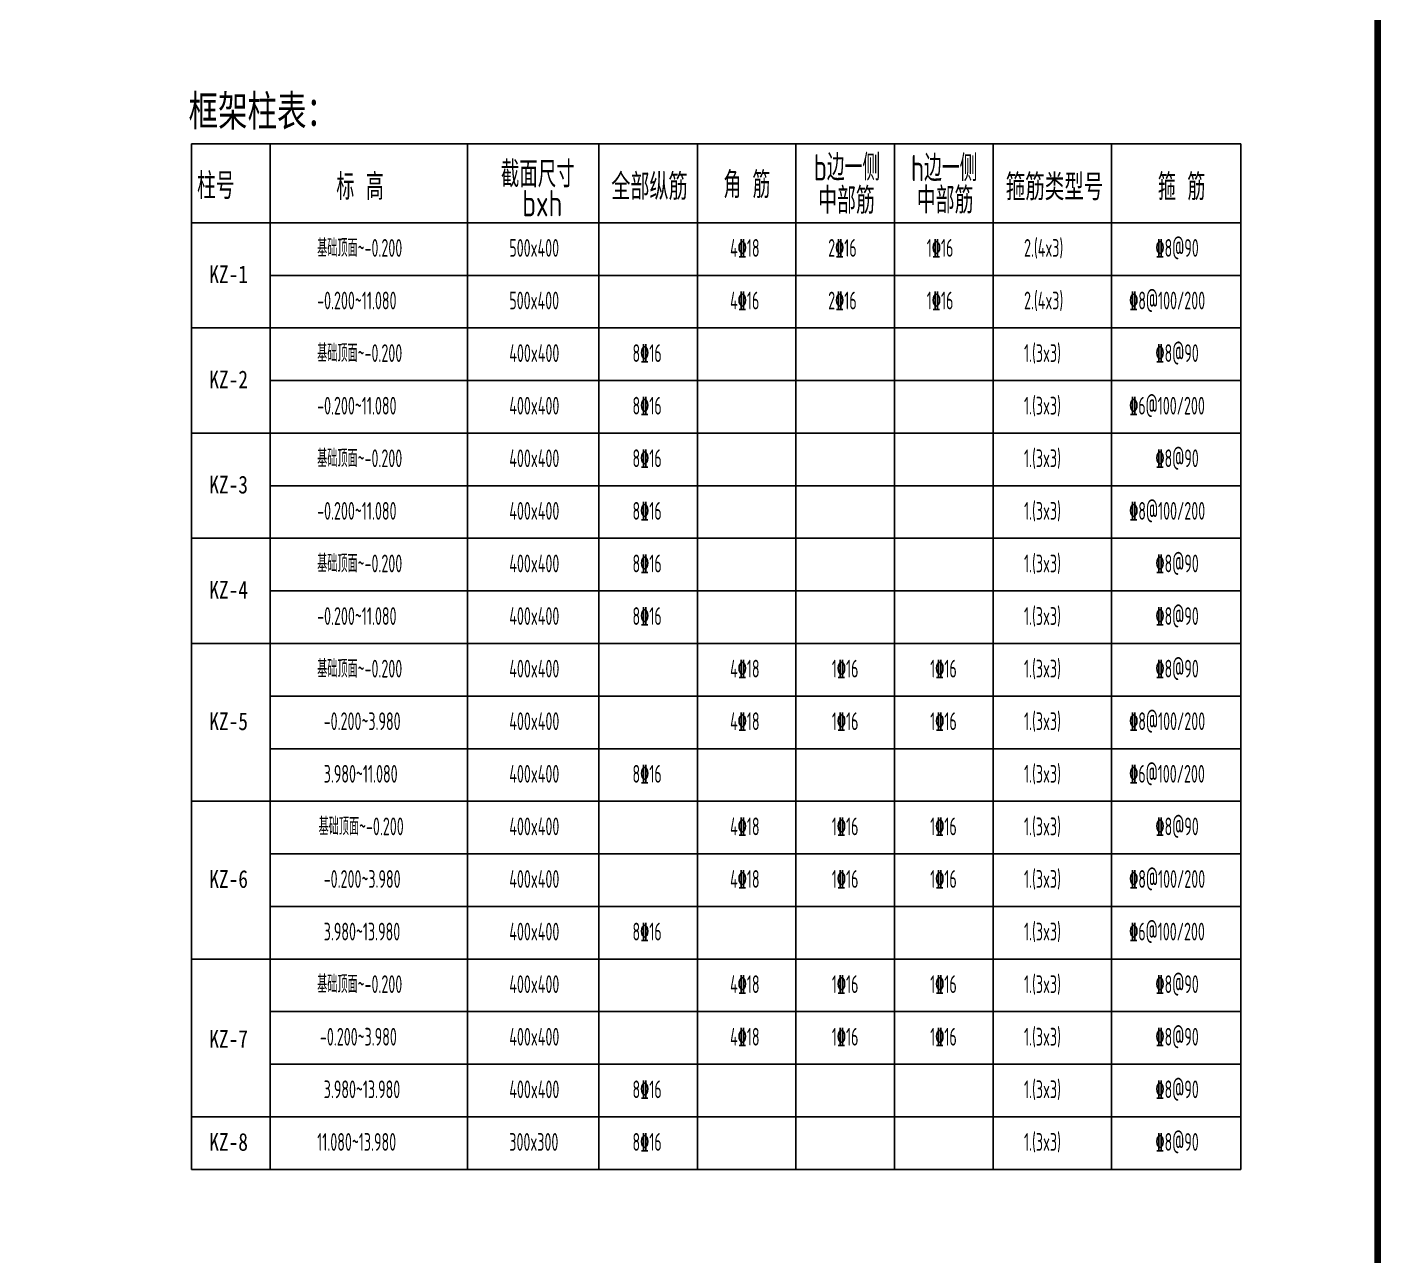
# Model space of a CAD drawing. Extents: x 2506385 to 2810062, y -487803 to -193521.
# Drawn here: x 2578512 to 2599112, y -431345 to -412651 of the extents above; entities that cross this region are included whole.
import ezdxf
from ezdxf.enums import TextEntityAlignment as Align

# ---------------------------------------------------------------- set-up
doc = ezdxf.new("R2010")
doc.units = 0
doc.header["$LTSCALE"] = 1000
doc.header["$MEASUREMENT"] = 0
for name, color, linetype in [('PUB_TITLE', 4, 'Continuous'), ('TEXT', 7, 'Continuous'), ('柱平法表', 7, 'Continuous')]:
    doc.layers.add(name, color=color, linetype=linetype)
doc.styles.add('S2-1500', font='FSGB2312.ttf', dxfattribs={"width": 0.6, "height": 300})
doc.styles.get("Standard").update_dxf_attribs({"font": 'TSSDENG', "width": 0.7, "bigfont": 'TSSDCHN'})
doc.styles.add('TSSD_DIMENSION', font='tssdeng.shx', dxfattribs={"width": 0.8, "bigfont": 'tssdchn.shx'})
doc.styles.add('宋体', font='', dxfattribs={"width": 0.8})
doc.styles.get('宋体').set_extended_font_data('SimSun')

msp = doc.modelspace()

# ---------------------------------------------------------------- linework, layer by layer
at = {"color": 165}
for p, q in [((2581011, -414428.4), (2596980.5, -414428.4)), ((2581011, -414428.4), (2581011, -415628.4)), ((2582211, -414428.4), (2582211, -415628.4)), ((2585211, -414428.4), (2585211, -415628.4)), ((2587211, -414428.4), (2587211, -415628.4)), ((2587211, -414428.4), (2587211, -415628.4)), ((2587211, -414428.4), (2587211, -415628.4)), ((2588711, -414428.4), (2588711, -415628.4)), ((2590211, -414428.4), (2590211, -415628.4)), ((2591711, -414428.4), (2591711, -415628.4)), ((2593211, -414428.4), (2593211, -415628.4)), ((2593211, -414428.4), (2593211, -415628.4)), ((2595011, -414428.4), (2595011, -415628.4)), ((2596980.5, -414428.4), (2596980.5, -429628.4)), ((2581011, -415628.4), (2581011, -430028.4)), ((2581011, -415628.4), (2596980.5, -415628.4)), ((2582211, -415628.4), (2582211, -430028.4)), ((2585211, -415628.4), (2585211, -430028.4)), ((2587211, -415628.4), (2587211, -430028.4)), ((2587211, -415628.4), (2587211, -430028.4)), ((2588711, -415628.4), (2588711, -430028.4)), ((2590211, -415628.4), (2590211, -430028.4)), ((2591711, -415628.4), (2591711, -430028.4)), ((2593211, -415628.4), (2593211, -430028.4)), ((2595011, -415628.4), (2595011, -430028.4)), ((2596980.5, -415628.4), (2596980.5, -430028.4)), ((2582211, -416428.4), (2596980.5, -416428.4)), ((2581011, -417228.4), (2596980.5, -417228.4)), ((2582211, -418028.4), (2596980.5, -418028.4)), ((2581011, -418828.4), (2596980.5, -418828.4)), ((2582211, -419628.4), (2596980.5, -419628.4)), ((2581011, -420428.4), (2596980.5, -420428.4)), ((2582211, -421228.4), (2596980.5, -421228.4)), ((2581011, -422028.4), (2596980.5, -422028.4)), ((2582211, -422828.4), (2596980.5, -422828.4)), ((2582211, -423628.4), (2596980.5, -423628.4)), ((2581011, -424428.4), (2596980.5, -424428.4)), ((2582211, -425228.4), (2596980.5, -425228.4)), ((2582211, -426028.4), (2596980.5, -426028.4)), ((2581011, -426828.4), (2596980.5, -426828.4)), ((2582211, -427628.4), (2596980.5, -427628.4)), ((2582211, -428428.4), (2596980.5, -428428.4)), ((2581011, -429228.4), (2596980.5, -429228.4)), ((2581011, -429228.4), (2596980.5, -429228.4)), ((2581011, -430028.4), (2596980.5, -430028.4)), ((2581011, -430028.4), (2596980.5, -430028.4)), ((2581011, -430028.4), (2596980.5, -430028.4))]:
    msp.add_line(p, q, dxfattribs=at)
at = {"layer": 'PUB_TITLE', "linetype": 'ByBlock', "const_width": 100}
msp.add_lwpolyline([(2559061.7, -378238.7), (2559061.7, -449038.7), (2599061.7, -449038.7), (2599061.7, -378238.7)], close=True, dxfattribs=at)

# ---------------------------------------------------------------- texts
at = {"color": 0, "style": 'TSSD_DIMENSION', "width": 0.740118}
for s, p in [('截面尺寸', (2585720.2, -415089.3)), ('bxh', (2586046.3, -415530.6))]:
    msp.add_text(s, height=400, dxfattribs=at).set_placement(p)
at = {"color": 0, "style": 'TSSD_DIMENSION'}
for s, width, p, p2 in [('b边一侧', 0.69611, (2590480.8, -414986), (2591493.3, -414986)), ('h边一侧', 0.69611, (2591959.8, -414996.3), (2592972.3, -414996.3)), ('柱号', 0.748686, (2581097.8, -415267.3), (2581668.4, -415267.3)), ('标 高', 0.764991, (2583217.6, -415280.1), (2583940.5, -415280.1)), ('全部纵筋', 0.742643, (2587400.4, -415280.1), (2588562.9, -415280.1)), ('角 筋', 0.736869, (2589107.2, -415252.6), (2589819.7, -415252.6)), ('箍筋类型号', 0.756137, (2593403.3, -415286.3), (2594887, -415286.3)), ('箍 筋', 0.747548, (2595717.6, -415284.5), (2596440.4, -415284.5)), ('中部筋', 0.740118, (2590548.5, -415490.9), (2591411, -415490.9)), ('中部筋', 0.740118, (2592049.3, -415486.8), (2592911.8, -415486.8))]:
    msp.add_text(s, height=400, dxfattribs=dict(at, width=width)).set_placement(p, p2, align=Align.FIT)
at = {"layer": 'TEXT', "style": 'S2-1500', "width": 0.7}
msp.add_text('框架柱表：', height=469.53, dxfattribs=at).set_placement((2580969.5, -414158.9))
at = {"layer": '柱平法表', "width": 0.6}
for s, p in [('基础顶面~-0.200', (2582925.4, -416145.9)), ('500x400', (2585849.4, -416145.9)), ('4%%13218', (2589208.6, -416145.9)), ('2%%13216', (2590701, -416145.9)), ('1%%13216', (2592201, -416145.9)), ('2.(4x3)', (2593681.3, -416145.9)), ('%%1328@90', (2595681, -416145.9)), ('-0.200~11.080', (2582925.4, -416945.9)), ('500x400', (2585849.4, -416945.9)), ('4%%13216', (2589208.6, -416945.9)), ('2%%13216', (2590701, -416945.9)), ('1%%13216', (2592201, -416945.9)), ('2.(4x3)', (2593681.3, -416945.9)), ('%%1328@100/200', (2595281, -416945.9)), ('基础顶面~-0.200', (2582925.4, -417745.9)), ('400x400', (2585849.4, -417745.9)), ('8%%13216', (2587723.4, -417745.9)), ('1.(3x3)', (2593681.3, -417745.9)), ('%%1328@90', (2595681, -417745.9)), ('-0.200~11.080', (2582925.4, -418545.9)), ('400x400', (2585849.4, -418545.9)), ('8%%13216', (2587723.4, -418545.9)), ('1.(3x3)', (2593681.3, -418545.9)), ('%%1326@100/200', (2595281, -418545.9)), ('基础顶面~-0.200', (2582925.4, -419345.9)), ('400x400', (2585849.4, -419345.9)), ('8%%13216', (2587723.4, -419345.9)), ('1.(3x3)', (2593681.3, -419345.9)), ('%%1328@90', (2595681, -419345.9)), ('-0.200~11.080', (2582925.4, -420145.9)), ('400x400', (2585849.4, -420145.9)), ('8%%13216', (2587723.4, -420145.9)), ('1.(3x3)', (2593681.3, -420145.9)), ('%%1328@100/200', (2595281, -420145.9)), ('基础顶面~-0.200', (2582925.4, -420945.9)), ('1.(3x3)', (2593681.3, -420945.9)), ('%%1328@90', (2595681, -420945.9)), ('400x400', (2585849.4, -420945.9)), ('8%%13216', (2587723.4, -420945.9)), ('-0.200~11.080', (2582925.4, -421745.9)), ('400x400', (2585849.4, -421745.9)), ('8%%13216', (2587723.4, -421745.9)), ('1.(3x3)', (2593681.3, -421745.9)), ('%%1328@90', (2595681, -421745.9)), ('基础顶面~-0.200', (2582925.4, -422545.9)), ('400x400', (2585849.4, -422545.9)), ('4%%13218', (2589208.6, -422545.9)), ('1%%13216', (2590756.3, -422545.9)), ('1%%13216', (2592252.7, -422545.9)), ('1.(3x3)', (2593681.3, -422545.9)), ('%%1328@90', (2595681, -422545.9)), ('-0.200~3.980', (2583025.4, -423345.9)), ('400x400', (2585849.4, -423345.9)), ('4%%13218', (2589208.6, -423345.9)), ('1%%13216', (2590756.3, -423345.9)), ('1%%13216', (2592252.7, -423345.9)), ('1.(3x3)', (2593681.3, -423345.9)), ('%%1328@100/200', (2595281, -423345.9)), ('3.980~11.080', (2583025.4, -424145.9)), ('400x400', (2585849.4, -424145.9)), ('8%%13216', (2587723.4, -424145.9)), ('1.(3x3)', (2593681.3, -424145.9)), ('%%1326@100/200', (2595281, -424145.9)), ('基础顶面~-0.200', (2582947.8, -424945.9)), ('400x400', (2585849.4, -424945.9)), ('4%%13218', (2589208.6, -424945.9)), ('1%%13216', (2590756.3, -424945.9)), ('1%%13216', (2592252.7, -424945.9)), ('1.(3x3)', (2593681.3, -424945.9)), ('%%1328@90', (2595681, -424945.9)), ('-0.200~3.980', (2583025.4, -425745.9)), ('400x400', (2585849.4, -425745.9)), ('4%%13218', (2589208.6, -425745.9)), ('1%%13216', (2590756.3, -425745.9)), ('1%%13216', (2592252.7, -425745.9)), ('1.(3x3)', (2593681.3, -425745.9)), ('%%1328@100/200', (2595281, -425745.9)), ('3.980~13.980', (2583025.4, -426545.9)), ('400x400', (2585849.4, -426545.9)), ('8%%13216', (2587723.4, -426545.9)), ('1.(3x3)', (2593681.3, -426545.9)), ('%%1326@100/200', (2595281, -426545.9)), ('%%1328@90', (2595681, -427345.9)), ('基础顶面~-0.200', (2582925.4, -427345.9)), ('400x400', (2585849.4, -427345.9)), ('4%%13218', (2589208.6, -427345.9)), ('1%%13216', (2590756.3, -427345.9)), ('1%%13216', (2592252.7, -427345.9)), ('1.(3x3)', (2593681.3, -427345.9)), ('1.(3x3)', (2593681.3, -428145.9)), ('%%1328@90', (2595681, -428145.9)), ('-0.200~3.980', (2582968, -428145.9)), ('400x400', (2585849.4, -428145.9)), ('4%%13218', (2589208.6, -428145.9)), ('1%%13216', (2590756.3, -428145.9)), ('1%%13216', (2592252.7, -428145.9)), ('3.980~13.980', (2583025.4, -428945.9)), ('400x400', (2585849.4, -428945.9)), ('8%%13216', (2587723.4, -428945.9)), ('1.(3x3)', (2593681.3, -428945.9)), ('%%1328@90', (2595681, -428945.9)), ('11.080~13.980', (2582925.4, -429745.9)), ('300x300', (2585849.4, -429745.9)), ('8%%13216', (2587723.4, -429745.9)), ('1.(3x3)', (2593681.3, -429745.9)), ('%%1328@90', (2595681, -429745.9))]:
    msp.add_text(s, height=270, dxfattribs=at).set_placement(p)
at = {"layer": '柱平法表', "color": 6, "style": '宋体', "width": 0.8}
for s, p in [('KZ-1', (2581284.9, -416545.9)), ('KZ-2', (2581284.9, -418145.9)), ('KZ-3', (2581284.9, -419745.9)), ('KZ-4', (2581284.9, -421345.9)), ('KZ-5', (2581284.9, -423345.9)), ('KZ-6', (2581284.9, -425745.9)), ('KZ-7', (2581284.9, -428179)), ('KZ-8', (2581284.9, -429745.9))]:
    msp.add_text(s, height=270, dxfattribs=at).set_placement(p)

doc.saveas('drawing.dxf')
